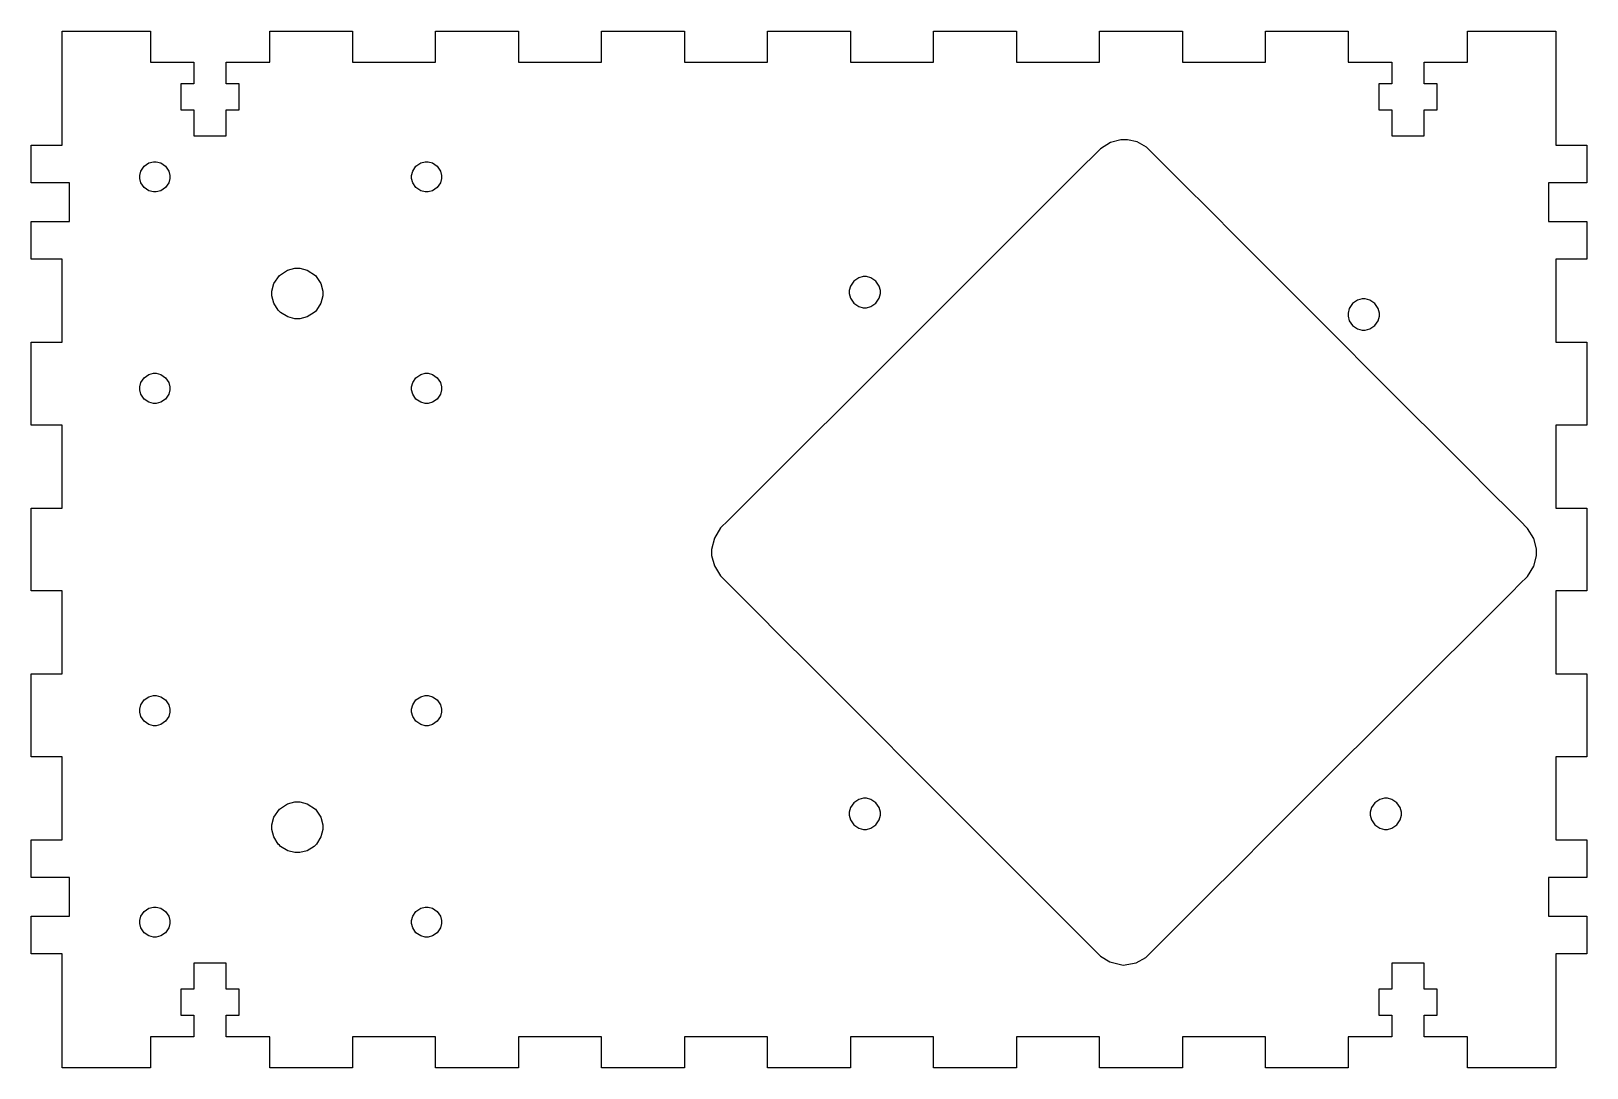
# Model space of a CAD drawing. Extents: x 0 to 304, y 0 to 201.
# Drawn here: x 153.8 to 303.8, y 101.3 to 201.3 of the extents above; entities that cross this region are included whole.
import ezdxf

# ---------------------------------------------------------------- set-up
doc = ezdxf.new("R2010")
doc.units = 0
doc.layers.get('0').update_dxf_attribs({"linetype": 'CONTINUOUS'})

msp = doc.modelspace()

# ---------------------------------------------------------------- linework, layer by layer
at = {"color": 1}
for p, q in [((156.768, 190.325), (156.768, 201.326)), ((156.768, 201.326), (165.269, 201.326)), ((165.269, 201.326), (165.269, 198.326)), ((176.769, 198.326), (176.769, 201.326)), ((176.769, 201.326), (184.769, 201.326)), ((184.769, 201.326), (184.769, 198.326)), ((192.768, 198.326), (192.768, 201.326)), ((192.768, 201.326), (200.769, 201.326)), ((200.769, 201.326), (200.769, 198.326)), ((208.769, 198.326), (208.769, 201.326)), ((208.769, 201.326), (216.768, 201.326)), ((216.768, 201.326), (216.768, 198.326)), ((224.769, 198.326), (224.769, 201.326)), ((224.769, 201.326), (232.768, 201.326)), ((232.768, 201.326), (232.768, 198.326)), ((240.769, 198.326), (240.769, 201.326)), ((240.769, 201.326), (248.769, 201.326)), ((248.769, 201.326), (248.769, 198.326)), ((256.769, 198.326), (256.769, 201.326)), ((256.769, 201.326), (264.769, 201.326)), ((264.769, 201.326), (264.769, 198.326)), ((272.769, 198.326), (272.769, 201.326)), ((272.769, 201.326), (280.768, 201.326)), ((280.768, 201.326), (280.768, 198.326)), ((292.269, 198.326), (292.269, 201.326)), ((292.269, 201.326), (300.769, 201.326)), ((300.769, 201.326), (300.769, 190.325)), ((165.269, 198.326), (169.468, 198.326)), ((169.468, 198.326), (169.468, 196.226)), ((172.569, 196.226), (172.569, 198.326)), ((172.569, 198.326), (176.769, 198.326)), ((184.769, 198.326), (192.768, 198.326)), ((200.769, 198.326), (208.769, 198.326)), ((216.768, 198.326), (224.769, 198.326)), ((232.768, 198.326), (240.769, 198.326)), ((248.769, 198.326), (256.769, 198.326)), ((264.769, 198.326), (272.769, 198.326)), ((280.768, 198.326), (284.969, 198.326)), ((284.969, 198.326), (284.969, 196.226)), ((288.069, 196.226), (288.069, 198.326)), ((288.069, 198.326), (292.269, 198.326)), ((169.468, 196.226), (168.219, 196.226)), ((168.219, 196.226), (168.219, 193.726)), ((173.819, 196.226), (172.569, 196.226)), ((173.819, 193.726), (173.819, 196.226)), ((284.969, 196.226), (283.719, 196.226)), ((283.719, 196.226), (283.719, 193.726)), ((289.319, 196.226), (288.069, 196.226)), ((289.319, 193.726), (289.319, 196.226)), ((168.219, 193.726), (169.468, 193.726)), ((169.468, 193.726), (169.468, 191.226)), ((172.569, 191.226), (172.569, 193.726)), ((172.569, 193.726), (173.819, 193.726)), ((283.719, 193.726), (284.969, 193.726)), ((284.969, 193.726), (284.969, 191.226)), ((288.069, 191.226), (288.069, 193.726)), ((288.069, 193.726), (289.319, 193.726)), ((169.468, 191.226), (172.569, 191.226)), ((257.831, 190.569), (256.861, 189.975)), ((258.836, 190.833), (257.831, 190.569)), ((259.17, 190.833), (258.836, 190.833)), ((259.482, 190.833), (259.17, 190.833)), ((260.42, 190.649), (259.482, 190.833)), ((261.305, 190.135), (260.42, 190.649)), ((284.969, 191.226), (288.069, 191.226)), ((153.768, 186.676), (153.768, 190.325)), ((153.768, 190.325), (156.768, 190.325)), ((256.289, 189.405), (255.137, 188.254)), ((256.697, 189.811), (256.289, 189.405)), ((256.861, 189.975), (256.697, 189.811)), ((256.697, 189.811), (256.697, 189.811)), ((261.469, 189.971), (261.305, 190.135)), ((261.643, 189.808), (261.469, 189.971)), ((262.049, 189.402), (261.643, 189.808)), ((261.643, 189.808), (261.643, 189.808)), ((263.2, 188.25), (262.049, 189.402)), ((300.769, 190.325), (303.769, 190.325)), ((303.769, 190.325), (303.769, 186.676)), ((164.246, 187.406), (164.358, 187.831)), ((164.358, 187.831), (164.67, 188.294)), ((164.67, 188.294), (165.132, 188.605)), ((165.132, 188.605), (165.556, 188.718)), ((165.556, 188.718), (165.698, 188.718)), ((165.698, 188.718), (165.839, 188.718)), ((165.839, 188.718), (166.263, 188.605)), ((166.263, 188.605), (166.725, 188.294)), ((166.725, 188.294), (167.037, 187.831)), ((167.037, 187.831), (167.152, 187.406)), ((190.445, 187.406), (190.558, 187.831)), ((190.558, 187.831), (190.869, 188.294)), ((190.869, 188.294), (191.332, 188.605)), ((191.332, 188.605), (191.757, 188.718)), ((191.757, 188.718), (191.899, 188.718)), ((191.899, 188.718), (192.039, 188.718)), ((192.039, 188.718), (192.464, 188.605)), ((192.464, 188.605), (192.925, 188.294)), ((192.925, 188.294), (193.237, 187.831)), ((193.237, 187.831), (193.351, 187.406)), ((255.137, 188.254), (253.347, 186.466)), ((264.987, 186.46), (263.2, 188.25)), ((157.468, 186.676), (153.768, 186.676)), ((157.468, 182.976), (157.468, 186.676)), ((164.246, 187.264), (164.246, 187.406)), ((164.246, 187.124), (164.246, 187.264)), ((164.358, 186.7), (164.246, 187.124)), ((164.67, 186.238), (164.358, 186.7)), ((165.132, 185.926), (164.67, 186.238)), ((166.725, 186.238), (166.263, 185.926)), ((167.037, 186.7), (166.725, 186.238)), ((167.152, 187.124), (167.037, 186.7)), ((167.152, 187.406), (167.152, 187.264)), ((167.152, 187.264), (167.152, 187.124)), ((190.445, 187.264), (190.445, 187.406)), ((190.445, 187.124), (190.445, 187.264)), ((190.558, 186.7), (190.445, 187.124)), ((190.869, 186.238), (190.558, 186.7)), ((191.332, 185.926), (190.869, 186.238)), ((192.925, 186.238), (192.464, 185.926)), ((193.237, 186.7), (192.925, 186.238)), ((193.351, 187.124), (193.237, 186.7)), ((193.351, 187.406), (193.351, 187.264)), ((193.351, 187.264), (193.351, 187.124)), ((253.347, 186.466), (251.026, 184.149)), ((267.305, 184.138), (264.987, 186.46)), ((303.769, 186.676), (300.069, 186.676)), ((300.069, 186.676), (300.069, 182.976)), ((165.556, 185.812), (165.132, 185.926)), ((165.698, 185.812), (165.556, 185.812)), ((165.839, 185.812), (165.698, 185.812)), ((166.263, 185.926), (165.839, 185.812)), ((191.757, 185.812), (191.332, 185.926)), ((191.899, 185.812), (191.757, 185.812)), ((192.039, 185.812), (191.899, 185.812)), ((192.464, 185.926), (192.039, 185.812)), ((251.026, 184.149), (248.28, 181.405)), ((270.049, 181.391), (267.305, 184.138)), ((153.768, 179.325), (153.768, 182.976)), ((153.768, 182.976), (157.468, 182.976)), ((300.069, 182.976), (303.769, 182.976)), ((303.769, 182.976), (303.769, 179.325)), ((248.28, 181.405), (245.214, 178.343)), ((273.111, 178.326), (270.049, 181.391)), ((156.768, 179.325), (153.768, 179.325)), ((156.768, 171.326), (156.768, 179.325)), ((300.769, 179.325), (300.769, 171.326)), ((303.769, 179.325), (300.769, 179.325)), ((177.184, 176.973), (177.71, 177.753)), ((177.71, 177.753), (178.49, 178.279)), ((178.49, 178.279), (179.205, 178.471)), ((179.205, 178.471), (179.445, 178.471)), ((179.445, 178.471), (179.684, 178.471)), ((179.684, 178.471), (180.399, 178.279)), ((180.399, 178.279), (181.179, 177.753)), ((181.179, 177.753), (181.705, 176.973)), ((233.088, 177.217), (232.765, 176.737)), ((233.568, 177.54), (233.088, 177.217)), ((234.007, 177.658), (233.568, 177.54)), ((234.155, 177.658), (234.007, 177.658)), ((234.301, 177.658), (234.155, 177.658)), ((234.742, 177.54), (234.301, 177.658)), ((235.222, 177.217), (234.742, 177.54)), ((235.545, 176.737), (235.222, 177.217)), ((245.214, 178.343), (241.935, 175.069)), ((276.385, 175.048), (273.111, 178.326)), ((176.992, 176.258), (177.184, 176.973)), ((176.992, 176.018), (176.992, 176.258)), ((176.992, 175.784), (176.992, 176.018)), ((177.178, 175.08), (176.992, 175.784)), ((181.705, 176.973), (181.898, 176.258)), ((181.898, 175.784), (181.711, 175.08)), ((181.898, 176.258), (181.898, 176.018)), ((181.898, 176.018), (181.898, 175.784)), ((232.765, 176.737), (232.646, 176.296)), ((232.646, 176.296), (232.646, 176.149)), ((232.646, 176.149), (232.646, 176.003)), ((232.646, 176.003), (232.765, 175.562)), ((232.765, 175.562), (233.088, 175.083)), ((235.222, 175.083), (235.545, 175.562)), ((235.665, 176.296), (235.545, 176.737)), ((235.545, 175.562), (235.665, 176.003)), ((235.665, 176.149), (235.665, 176.296)), ((235.665, 176.003), (235.665, 176.149)), ((177.595, 174.399), (177.178, 175.08)), ((177.71, 174.283), (177.595, 174.399)), ((177.825, 174.169), (177.71, 174.283)), ((178.506, 173.753), (177.825, 174.169)), ((181.063, 174.169), (180.384, 173.753)), ((181.179, 174.283), (181.063, 174.169)), ((181.293, 174.399), (181.179, 174.283)), ((181.711, 175.08), (181.293, 174.399)), ((233.088, 175.083), (233.568, 174.76)), ((233.568, 174.76), (234.007, 174.64)), ((234.007, 174.64), (234.155, 174.64)), ((234.155, 174.64), (234.301, 174.64)), ((234.301, 174.64), (234.742, 174.76)), ((234.742, 174.76), (235.222, 175.083)), ((241.935, 175.069), (238.551, 171.688)), ((279.765, 171.662), (276.385, 175.048)), ((280.862, 174.571), (280.744, 174.132)), ((280.744, 174.132), (280.744, 173.984)), ((281.185, 175.051), (280.862, 174.571)), ((281.664, 175.375), (281.185, 175.051)), ((282.105, 175.493), (281.664, 175.375)), ((282.253, 175.493), (282.105, 175.493)), ((282.399, 175.493), (282.253, 175.493)), ((282.84, 175.375), (282.399, 175.493)), ((283.319, 175.051), (282.84, 175.375)), ((283.643, 174.571), (283.319, 175.051)), ((283.763, 174.13), (283.643, 174.571)), ((283.763, 173.983), (283.763, 174.13)), ((179.21, 173.565), (178.506, 173.753)), ((179.445, 173.565), (179.21, 173.565)), ((179.68, 173.565), (179.445, 173.565)), ((180.384, 173.753), (179.68, 173.565)), ((280.744, 173.984), (280.744, 173.838)), ((280.744, 173.838), (280.862, 173.397)), ((280.862, 173.397), (281.185, 172.918)), ((281.185, 172.918), (281.664, 172.594)), ((281.664, 172.594), (282.105, 172.474)), ((282.399, 172.474), (282.84, 172.594)), ((282.84, 172.594), (283.319, 172.916)), ((283.319, 172.916), (283.643, 173.397)), ((283.643, 173.397), (283.763, 173.837)), ((283.763, 173.837), (283.763, 173.983)), ((153.768, 163.325), (153.768, 171.326)), ((153.768, 171.326), (156.768, 171.326)), ((238.551, 171.688), (235.166, 168.308)), ((283.145, 168.278), (279.765, 171.662)), ((282.105, 172.474), (282.253, 172.474)), ((282.253, 172.474), (282.399, 172.474)), ((300.769, 171.326), (303.769, 171.326)), ((303.769, 171.326), (303.769, 163.325)), ((164.67, 167.893), (165.132, 168.205)), ((165.132, 168.205), (165.556, 168.318)), ((165.556, 168.318), (165.698, 168.318)), ((165.698, 168.318), (165.839, 168.318)), ((165.839, 168.318), (166.263, 168.205)), ((166.263, 168.205), (166.725, 167.893)), ((190.869, 167.893), (191.332, 168.205)), ((191.332, 168.205), (191.757, 168.318)), ((191.757, 168.318), (191.899, 168.318)), ((191.899, 168.318), (192.039, 168.318)), ((192.039, 168.318), (192.464, 168.205)), ((192.464, 168.205), (192.925, 167.893)), ((235.166, 168.308), (231.888, 165.034)), ((286.42, 164.999), (283.145, 168.278)), ((164.246, 167.007), (164.358, 167.432)), ((164.246, 166.865), (164.246, 167.007)), ((164.246, 166.725), (164.246, 166.865)), ((164.358, 166.3), (164.246, 166.725)), ((164.358, 167.432), (164.67, 167.893)), ((166.725, 167.893), (167.037, 167.432)), ((167.037, 167.432), (167.152, 167.007)), ((167.152, 166.725), (167.037, 166.3)), ((167.152, 167.007), (167.152, 166.865)), ((167.152, 166.865), (167.152, 166.725)), ((190.445, 167.007), (190.558, 167.432)), ((190.445, 166.865), (190.445, 167.007)), ((190.445, 166.725), (190.445, 166.865)), ((190.558, 166.3), (190.445, 166.725)), ((190.558, 167.432), (190.869, 167.893)), ((192.925, 167.893), (193.237, 167.432)), ((193.237, 167.432), (193.351, 167.007)), ((193.351, 166.725), (193.237, 166.3)), ((193.351, 167.007), (193.351, 166.865)), ((193.351, 166.865), (193.351, 166.725)), ((164.67, 165.837), (164.358, 166.3)), ((165.132, 165.526), (164.67, 165.837)), ((165.556, 165.412), (165.132, 165.526)), ((165.698, 165.412), (165.556, 165.412)), ((165.839, 165.412), (165.698, 165.412)), ((166.263, 165.526), (165.839, 165.412)), ((166.725, 165.837), (166.263, 165.526)), ((167.037, 166.3), (166.725, 165.837)), ((190.869, 165.837), (190.558, 166.3)), ((191.332, 165.526), (190.869, 165.837)), ((191.757, 165.412), (191.332, 165.526)), ((191.899, 165.412), (191.757, 165.412)), ((192.039, 165.412), (191.899, 165.412)), ((192.464, 165.526), (192.039, 165.412)), ((192.925, 165.837), (192.464, 165.526)), ((193.237, 166.3), (192.925, 165.837)), ((231.888, 165.034), (228.822, 161.972)), ((289.482, 161.935), (286.42, 164.999)), ((156.768, 163.325), (153.768, 163.325)), ((156.768, 155.326), (156.768, 163.325)), ((303.769, 163.325), (300.769, 163.325)), ((300.769, 163.325), (300.769, 155.326)), ((228.822, 161.972), (226.076, 159.228)), ((292.225, 159.187), (289.482, 161.935)), ((226.076, 159.228), (223.755, 156.91)), ((294.543, 156.866), (292.225, 159.187)), ((223.755, 156.91), (221.965, 155.123)), ((296.331, 155.076), (294.543, 156.866)), ((153.768, 147.326), (153.768, 155.326)), ((153.768, 155.326), (156.768, 155.326)), ((221.965, 155.123), (220.813, 153.972)), ((297.481, 153.924), (296.331, 155.076)), ((300.769, 155.326), (303.769, 155.326)), ((303.769, 155.326), (303.769, 147.326)), ((220.241, 153.402), (219.647, 152.432)), ((220.406, 153.565), (220.241, 153.402)), ((220.813, 153.972), (220.406, 153.565)), ((220.406, 153.565), (220.406, 153.565)), ((297.889, 153.516), (297.481, 153.924)), ((298.052, 153.352), (297.889, 153.516)), ((297.889, 153.516), (297.889, 153.516)), ((298.646, 152.382), (298.052, 153.352)), ((219.647, 152.432), (219.379, 151.325)), ((298.912, 151.379), (298.646, 152.382)), ((219.379, 151.325), (219.379, 151.092)), ((219.379, 151.092), (219.379, 150.759)), ((219.379, 150.759), (219.644, 149.754)), ((298.644, 149.706), (298.912, 150.711)), ((298.912, 151.044), (298.912, 151.379)), ((298.912, 150.711), (298.912, 151.044)), ((219.644, 149.754), (220.238, 148.784)), ((220.238, 148.784), (220.402, 148.619)), ((220.402, 148.619), (220.402, 148.619)), ((220.402, 148.619), (220.809, 148.212)), ((297.478, 148.165), (297.886, 148.572)), ((297.886, 148.572), (298.05, 148.736)), ((297.886, 148.572), (297.886, 148.572)), ((298.05, 148.736), (298.644, 149.706)), ((156.768, 147.326), (153.768, 147.326)), ((156.768, 139.325), (156.768, 147.326)), ((220.809, 148.212), (221.959, 147.06)), ((221.959, 147.06), (223.746, 145.27)), ((294.536, 145.227), (296.326, 147.014)), ((296.326, 147.014), (297.478, 148.165)), ((303.769, 147.326), (300.769, 147.326)), ((300.769, 147.326), (300.769, 139.325)), ((223.746, 145.27), (226.065, 142.949)), ((292.216, 142.91), (294.536, 145.227)), ((226.065, 142.949), (228.808, 140.203)), ((289.468, 140.166), (292.216, 142.91)), ((228.808, 140.203), (231.87, 137.137)), ((286.403, 137.104), (289.468, 140.166)), ((153.768, 131.326), (153.768, 139.325)), ((153.768, 139.325), (156.768, 139.325)), ((300.769, 139.325), (303.769, 139.325)), ((303.769, 139.325), (303.769, 131.326)), ((164.358, 136.353), (164.67, 136.814)), ((164.67, 136.814), (165.132, 137.126)), ((165.132, 137.126), (165.556, 137.239)), ((165.556, 137.239), (165.698, 137.239)), ((165.698, 137.239), (165.839, 137.239)), ((165.839, 137.239), (166.263, 137.126)), ((166.263, 137.126), (166.725, 136.814)), ((166.725, 136.814), (167.037, 136.353)), ((190.558, 136.353), (190.869, 136.814)), ((190.869, 136.814), (191.332, 137.126)), ((191.332, 137.126), (191.757, 137.239)), ((191.757, 137.239), (191.899, 137.239)), ((191.899, 137.239), (192.039, 137.239)), ((192.039, 137.239), (192.464, 137.126)), ((192.464, 137.126), (192.925, 136.814)), ((192.925, 136.814), (193.237, 136.353)), ((231.87, 137.137), (235.144, 133.858)), ((283.125, 133.829), (286.403, 137.104)), ((164.246, 135.928), (164.358, 136.353)), ((164.246, 135.786), (164.246, 135.928)), ((164.246, 135.646), (164.246, 135.786)), ((164.358, 135.221), (164.246, 135.646)), ((164.67, 134.76), (164.358, 135.221)), ((167.037, 135.221), (166.725, 134.76)), ((167.037, 136.353), (167.152, 135.928)), ((167.152, 135.646), (167.037, 135.221)), ((167.152, 135.928), (167.152, 135.786)), ((167.152, 135.786), (167.152, 135.646)), ((190.445, 135.928), (190.558, 136.353)), ((190.445, 135.786), (190.445, 135.928)), ((190.445, 135.646), (190.445, 135.786)), ((190.558, 135.221), (190.445, 135.646)), ((190.869, 134.76), (190.558, 135.221)), ((193.237, 135.221), (192.925, 134.76)), ((193.237, 136.353), (193.351, 135.928)), ((193.351, 135.646), (193.237, 135.221)), ((193.351, 135.928), (193.351, 135.786)), ((193.351, 135.786), (193.351, 135.646)), ((165.132, 134.447), (164.67, 134.76)), ((165.556, 134.332), (165.132, 134.447)), ((165.698, 134.332), (165.556, 134.332)), ((165.839, 134.332), (165.698, 134.332)), ((166.263, 134.447), (165.839, 134.332)), ((166.725, 134.76), (166.263, 134.447)), ((191.332, 134.447), (190.869, 134.76)), ((191.757, 134.332), (191.332, 134.447)), ((191.899, 134.332), (191.757, 134.332)), ((192.039, 134.332), (191.899, 134.332)), ((192.464, 134.447), (192.039, 134.332)), ((192.925, 134.76), (192.464, 134.447)), ((235.144, 133.858), (238.525, 130.474)), ((279.74, 130.449), (283.125, 133.829)), ((156.768, 131.326), (153.768, 131.326)), ((156.768, 123.326), (156.768, 131.326)), ((303.769, 131.326), (300.769, 131.326)), ((300.769, 131.326), (300.769, 123.326)), ((238.525, 130.474), (241.905, 127.09)), ((276.354, 127.069), (279.74, 130.449)), ((177.184, 125.495), (177.71, 126.275)), ((177.71, 126.275), (178.49, 126.802)), ((178.49, 126.802), (179.205, 126.993)), ((179.205, 126.993), (179.445, 126.993)), ((179.445, 126.993), (179.684, 126.993)), ((179.684, 126.993), (180.399, 126.802)), ((180.399, 126.802), (181.179, 126.275)), ((181.179, 126.275), (181.705, 125.495)), ((232.766, 126.427), (232.647, 125.986)), ((233.088, 126.906), (232.766, 126.427)), ((233.568, 127.229), (233.088, 126.906)), ((234.009, 127.347), (233.568, 127.229)), ((234.156, 127.347), (234.009, 127.347)), ((234.302, 127.347), (234.156, 127.347)), ((234.743, 127.229), (234.302, 127.347)), ((235.223, 126.906), (234.743, 127.229)), ((235.545, 126.427), (235.223, 126.906)), ((235.665, 125.986), (235.545, 126.427)), ((241.905, 127.09), (245.179, 123.811)), ((273.076, 123.795), (276.354, 127.069)), ((282.997, 126.427), (282.878, 125.986)), ((283.319, 126.906), (282.997, 126.427)), ((283.799, 127.229), (283.319, 126.906)), ((284.24, 127.347), (283.799, 127.229)), ((284.387, 127.347), (284.24, 127.347)), ((284.533, 127.347), (284.387, 127.347)), ((284.974, 127.229), (284.533, 127.347)), ((285.454, 126.906), (284.974, 127.229)), ((285.778, 126.427), (285.454, 126.906)), ((285.897, 125.986), (285.778, 126.427)), ((176.992, 124.779), (177.184, 125.495)), ((176.992, 124.539), (176.992, 124.779)), ((176.992, 124.304), (176.992, 124.539)), ((181.705, 125.495), (181.898, 124.779)), ((181.898, 124.779), (181.898, 124.539)), ((181.898, 124.539), (181.898, 124.304)), ((232.647, 125.986), (232.647, 125.838)), ((232.647, 125.838), (232.647, 125.692)), ((232.647, 125.692), (232.765, 125.251)), ((232.765, 125.251), (233.088, 124.772)), ((233.088, 124.772), (233.568, 124.449)), ((234.743, 124.449), (235.223, 124.772)), ((235.223, 124.772), (235.545, 125.251)), ((235.545, 125.251), (235.665, 125.692)), ((235.665, 125.838), (235.665, 125.986)), ((235.665, 125.692), (235.665, 125.838)), ((282.878, 125.986), (282.878, 125.838)), ((282.878, 125.838), (282.878, 125.692)), ((282.878, 125.692), (282.997, 125.251)), ((282.997, 125.251), (283.319, 124.772)), ((283.319, 124.772), (283.799, 124.449)), ((284.974, 124.449), (285.454, 124.772)), ((285.454, 124.772), (285.778, 125.251)), ((285.778, 125.251), (285.897, 125.692)), ((285.897, 125.838), (285.897, 125.986)), ((285.897, 125.692), (285.897, 125.838)), ((153.768, 119.676), (153.768, 123.326)), ((153.768, 123.326), (156.768, 123.326)), ((177.178, 123.602), (176.992, 124.304)), ((177.595, 122.921), (177.178, 123.602)), ((181.711, 123.602), (181.293, 122.921)), ((181.898, 124.304), (181.711, 123.602)), ((233.568, 124.449), (234.009, 124.329)), ((234.009, 124.329), (234.156, 124.329)), ((234.156, 124.329), (234.302, 124.329)), ((234.302, 124.329), (234.743, 124.449)), ((245.179, 123.811), (248.241, 120.745)), ((270.012, 120.733), (273.076, 123.795)), ((283.799, 124.449), (284.24, 124.329)), ((284.24, 124.329), (284.387, 124.329)), ((284.387, 124.329), (284.533, 124.329)), ((284.533, 124.329), (284.974, 124.449)), ((300.769, 123.326), (303.769, 123.326)), ((303.769, 123.326), (303.769, 119.676)), ((177.71, 122.805), (177.595, 122.921)), ((177.825, 122.691), (177.71, 122.805)), ((178.506, 122.273), (177.825, 122.691)), ((179.21, 122.086), (178.506, 122.273)), ((179.445, 122.086), (179.21, 122.086)), ((179.68, 122.086), (179.445, 122.086)), ((180.384, 122.273), (179.68, 122.086)), ((181.063, 122.691), (180.384, 122.273)), ((181.179, 122.805), (181.063, 122.691)), ((181.293, 122.921), (181.179, 122.805)), ((248.241, 120.745), (250.985, 117.999)), ((267.265, 117.989), (270.012, 120.733)), ((157.468, 119.676), (153.768, 119.676)), ((157.468, 115.976), (157.468, 119.676)), ((303.769, 119.676), (300.069, 119.676)), ((300.069, 119.676), (300.069, 115.976)), ((250.985, 117.999), (253.303, 115.678)), ((264.943, 115.671), (267.265, 117.989)), ((153.768, 112.325), (153.768, 115.976)), ((153.768, 115.976), (157.468, 115.976)), ((164.246, 115.528), (164.358, 115.952)), ((164.246, 115.386), (164.246, 115.528)), ((164.358, 115.952), (164.67, 116.415)), ((164.67, 116.415), (165.132, 116.727)), ((165.132, 116.727), (165.556, 116.84)), ((165.556, 116.84), (165.698, 116.84)), ((165.698, 116.84), (165.839, 116.84)), ((165.839, 116.84), (166.263, 116.727)), ((166.263, 116.727), (166.725, 116.415)), ((166.725, 116.415), (167.037, 115.952)), ((167.037, 115.952), (167.152, 115.528)), ((167.152, 115.528), (167.152, 115.386)), ((190.445, 115.528), (190.558, 115.952)), ((190.445, 115.386), (190.445, 115.528)), ((190.558, 115.952), (190.869, 116.415)), ((190.869, 116.415), (191.332, 116.727)), ((191.332, 116.727), (191.757, 116.84)), ((191.757, 116.84), (191.899, 116.84)), ((191.899, 116.84), (192.039, 116.84)), ((192.039, 116.84), (192.464, 116.727)), ((192.464, 116.727), (192.925, 116.415)), ((192.925, 116.415), (193.237, 115.952)), ((193.237, 115.952), (193.351, 115.528)), ((193.351, 115.528), (193.351, 115.386)), ((253.303, 115.678), (255.09, 113.888)), ((263.153, 113.884), (264.943, 115.671)), ((300.069, 115.976), (303.769, 115.976)), ((303.769, 115.976), (303.769, 112.325)), ((164.246, 115.245), (164.246, 115.386)), ((164.358, 114.821), (164.246, 115.245)), ((164.67, 114.359), (164.358, 114.821)), ((165.132, 114.048), (164.67, 114.359)), ((165.556, 113.933), (165.132, 114.048)), ((166.263, 114.048), (165.839, 113.933)), ((166.725, 114.359), (166.263, 114.048)), ((167.037, 114.821), (166.725, 114.359)), ((167.152, 115.245), (167.037, 114.821)), ((167.152, 115.386), (167.152, 115.245)), ((190.445, 115.245), (190.445, 115.386)), ((190.558, 114.821), (190.445, 115.245)), ((190.869, 114.359), (190.558, 114.821)), ((191.332, 114.048), (190.869, 114.359)), ((191.757, 113.933), (191.332, 114.048)), ((192.464, 114.048), (192.039, 113.933)), ((192.925, 114.359), (192.464, 114.048)), ((193.237, 114.821), (192.925, 114.359)), ((193.351, 115.245), (193.237, 114.821)), ((193.351, 115.386), (193.351, 115.245)), ((165.698, 113.933), (165.556, 113.933)), ((165.839, 113.933), (165.698, 113.933)), ((191.899, 113.933), (191.757, 113.933)), ((192.039, 113.933), (191.899, 113.933)), ((255.09, 113.888), (256.241, 112.736)), ((256.241, 112.736), (256.649, 112.328)), ((261.594, 112.325), (262.001, 112.733)), ((262.001, 112.733), (263.153, 113.884)), ((156.768, 112.325), (153.768, 112.325)), ((156.768, 101.326), (156.768, 112.325)), ((172.569, 111.426), (169.468, 111.426)), ((169.468, 111.426), (169.468, 108.926)), ((172.569, 108.926), (172.569, 111.426)), ((256.649, 112.328), (256.649, 112.328)), ((256.649, 112.328), (256.889, 112.088)), ((256.889, 112.088), (257.784, 111.541)), ((257.784, 111.541), (259.056, 111.242)), ((259.056, 111.242), (260.328, 111.456)), ((260.328, 111.456), (261.231, 111.968)), ((261.231, 111.968), (261.466, 112.203)), ((261.466, 112.203), (261.594, 112.325)), ((261.594, 112.325), (261.594, 112.325)), ((288.069, 111.426), (284.969, 111.426)), ((284.969, 111.426), (284.969, 108.926)), ((288.069, 108.926), (288.069, 111.426)), ((303.769, 112.325), (300.769, 112.325)), ((300.769, 112.325), (300.769, 101.326)), ((169.468, 108.926), (168.219, 108.926)), ((168.219, 108.926), (168.219, 106.426)), ((173.819, 108.926), (172.569, 108.926)), ((173.819, 106.426), (173.819, 108.926)), ((284.969, 108.926), (283.719, 108.926)), ((283.719, 108.926), (283.719, 106.426)), ((289.319, 108.926), (288.069, 108.926)), ((289.319, 106.426), (289.319, 108.926)), ((168.219, 106.426), (169.468, 106.426)), ((169.468, 106.426), (169.468, 104.326)), ((172.569, 104.326), (172.569, 106.426)), ((172.569, 106.426), (173.819, 106.426)), ((283.719, 106.426), (284.969, 106.426)), ((284.969, 106.426), (284.969, 104.326)), ((288.069, 104.326), (288.069, 106.426)), ((288.069, 106.426), (289.319, 106.426)), ((169.468, 104.326), (165.269, 104.326)), ((165.269, 104.326), (165.269, 101.326)), ((176.769, 104.326), (172.569, 104.326)), ((176.769, 101.326), (176.769, 104.326)), ((192.768, 104.326), (184.769, 104.326)), ((184.769, 104.326), (184.769, 101.326)), ((192.768, 101.326), (192.768, 104.326)), ((208.769, 104.326), (200.769, 104.326)), ((200.769, 104.326), (200.769, 101.326)), ((208.769, 101.326), (208.769, 104.326)), ((224.769, 104.326), (216.768, 104.326)), ((216.768, 104.326), (216.768, 101.326)), ((224.769, 101.326), (224.769, 104.326)), ((240.769, 104.326), (232.768, 104.326)), ((232.768, 104.326), (232.768, 101.326)), ((240.769, 101.326), (240.769, 104.326)), ((256.769, 104.326), (248.769, 104.326)), ((248.769, 104.326), (248.769, 101.326)), ((256.769, 101.326), (256.769, 104.326)), ((272.769, 104.326), (264.769, 104.326)), ((264.769, 104.326), (264.769, 101.326)), ((272.769, 101.326), (272.769, 104.326)), ((284.969, 104.326), (280.768, 104.326)), ((280.768, 104.326), (280.768, 101.326)), ((292.269, 104.326), (288.069, 104.326)), ((292.269, 101.326), (292.269, 104.326)), ((165.269, 101.326), (156.768, 101.326)), ((184.769, 101.326), (176.769, 101.326)), ((200.769, 101.326), (192.768, 101.326)), ((216.768, 101.326), (208.769, 101.326)), ((232.768, 101.326), (224.769, 101.326)), ((248.769, 101.326), (240.769, 101.326)), ((264.769, 101.326), (256.769, 101.326)), ((280.768, 101.326), (272.769, 101.326)), ((300.769, 101.326), (292.269, 101.326))]:
    msp.add_line(p, q, dxfattribs=at)

doc.saveas('drawing.dxf')
